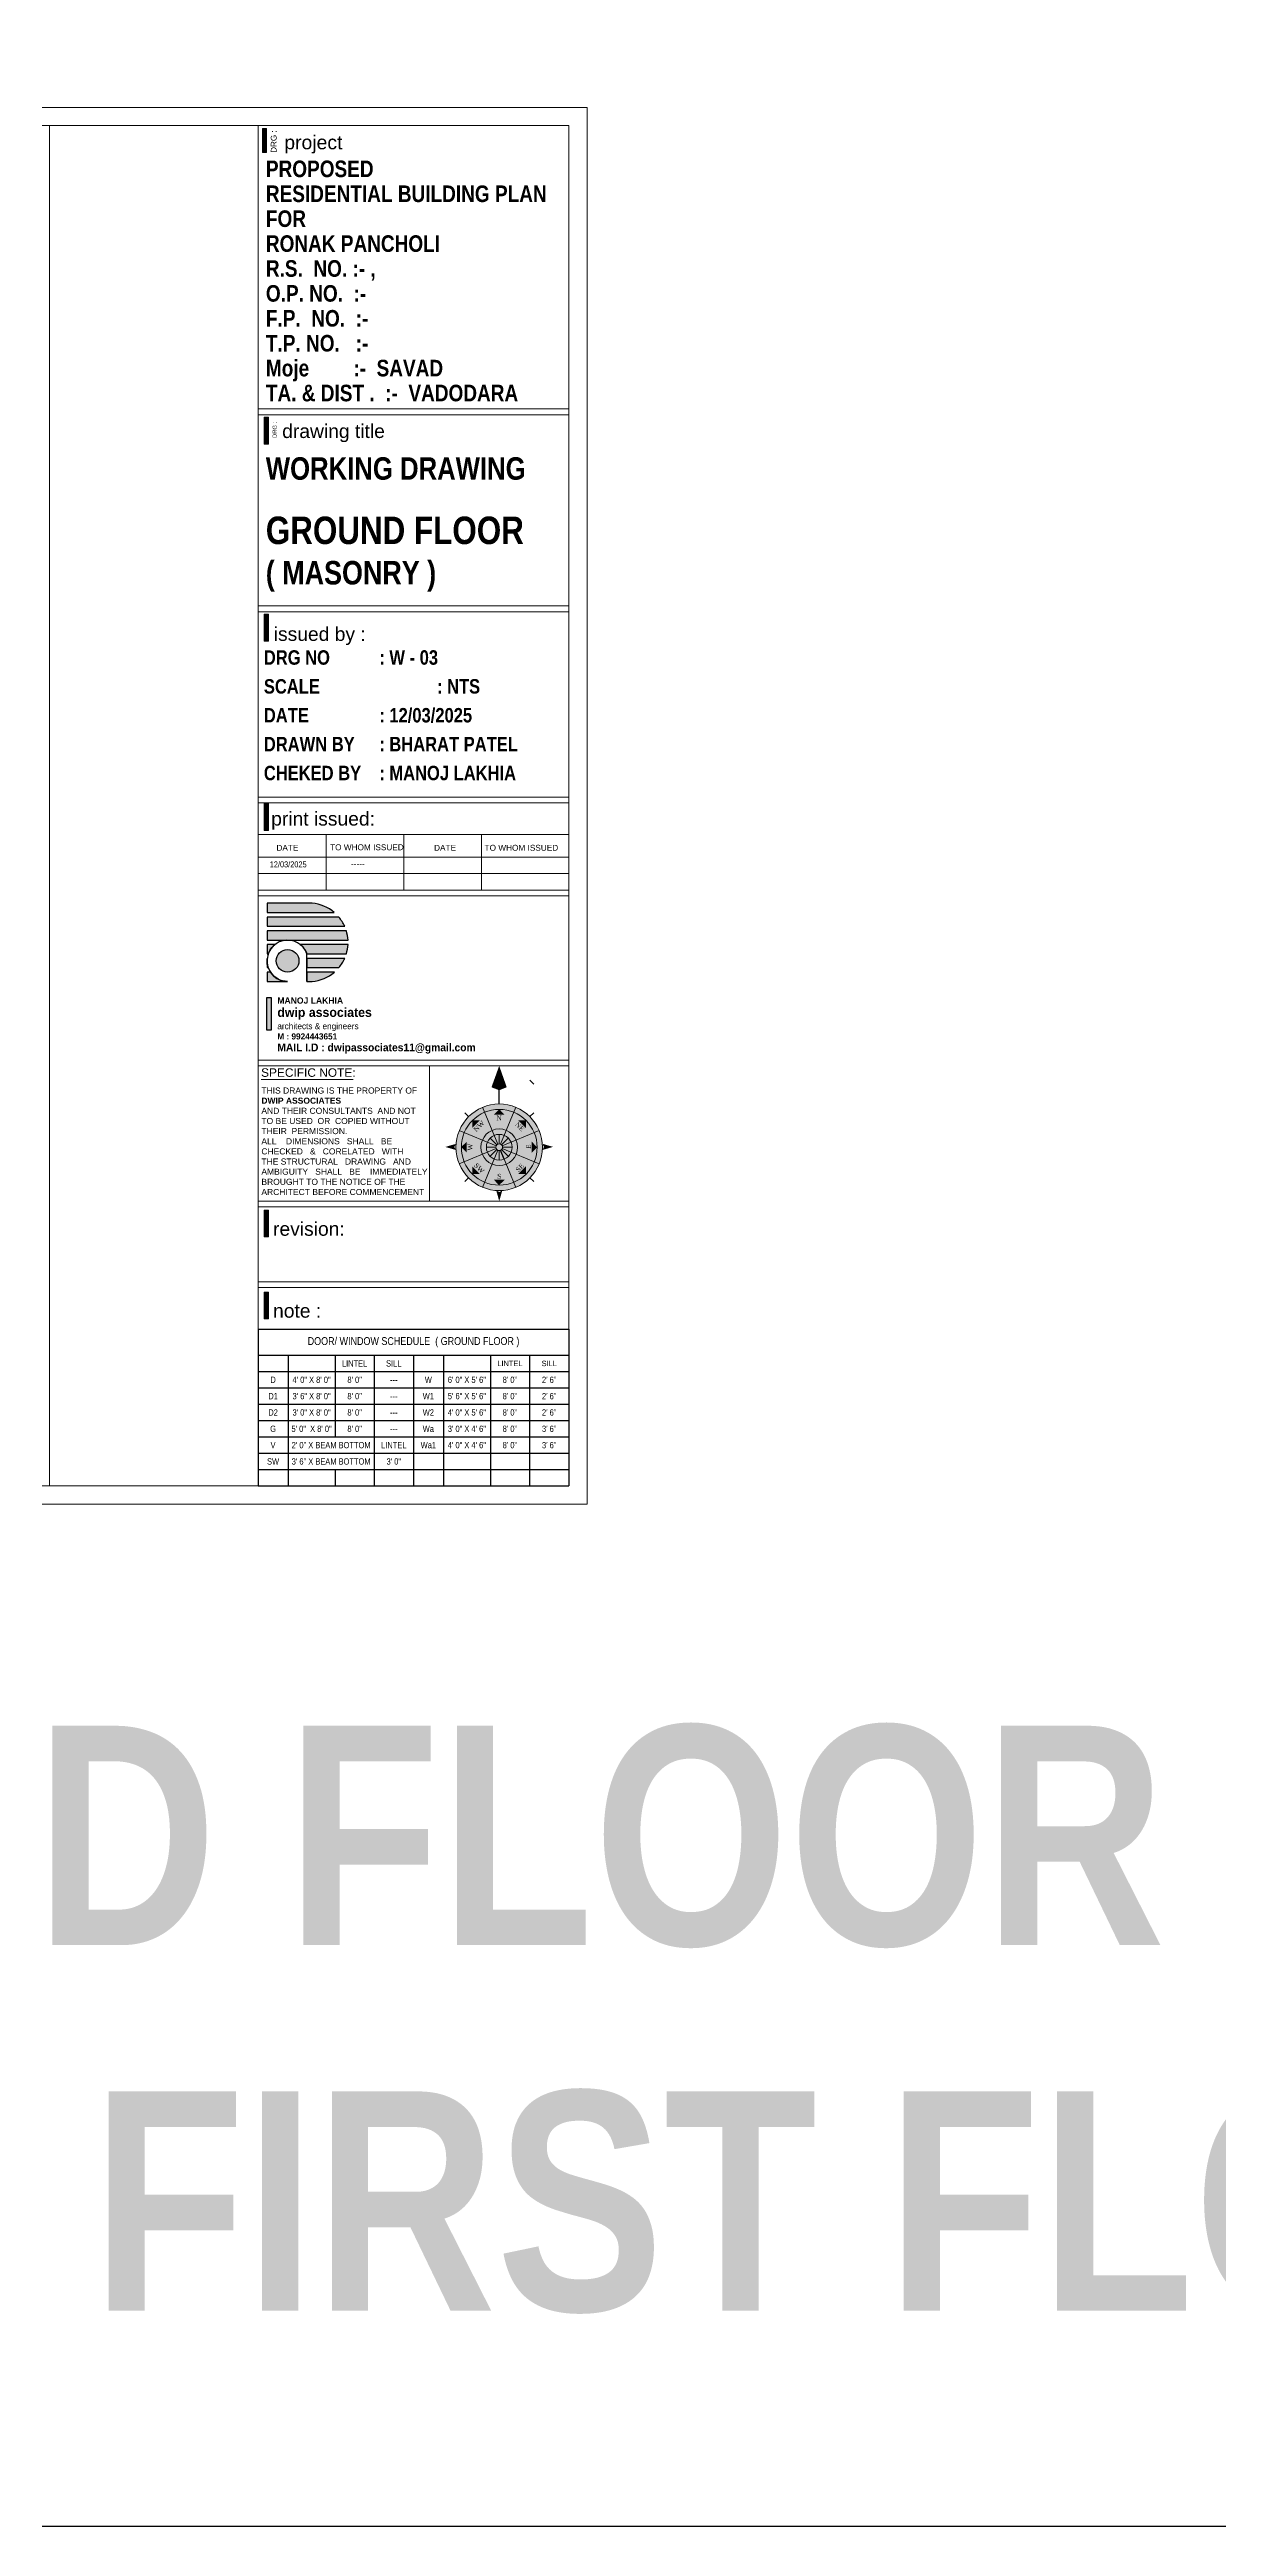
# Model space of a CAD drawing. Header units: millimetres. Extents: x 56222 to 152663, y -171621 to -121287.
# Drawn here: x 148412 to 148860, y -171621 to -170672 of the extents above; entities that cross this region are included whole.
import ezdxf
from ezdxf.enums import TextEntityAlignment as Align

# ---------------------------------------------------------------- set-up
doc = ezdxf.new("R2010")
doc.units = ezdxf.units.MM
doc.header["$MEASUREMENT"] = 0
for name, color, linetype, lineweight in [('GROUND FLOOR', 7, 'Continuous', 9), ('GROUND FLOOR  ( DIM )', 7, 'Continuous', 9), ('plot boundary', 26, 'Continuous', 30), ('STAIRCASE', 45, 'Continuous', 25), ('X_SHEET', 7, 'Continuous', 9)]:
    doc.layers.add(name, color=color, linetype=linetype, lineweight=lineweight)
doc.styles.add("AR_0'-0", font='arial.ttf')
doc.styles.add('AR_6', font='arial.ttf', dxfattribs={"height": 6})
doc.styles.add("Cn_BT_0'-0", font='swissc.ttf')
doc.styles.add('Cn_BT_7½', font='swissc.ttf', dxfattribs={"height": 7.5})
doc.styles.add('DUTCH801', font='dutcheb.ttf', dxfattribs={"height": 6.5})
doc.styles.add('KATHA', font='swissc.ttf')
doc.styles.get("Standard").update_dxf_attribs({"font": 'arial.ttf', "height": 6})

# ---------------------------------------------------------------- blocks, each defined once
blk = doc.blocks.new('NORTH')
h = blk.add_hatch(color=9)
h.set_gradient(color1=(201, 201, 201), color2=(237, 237, 237), one_color=1, tint=0.93, name='SPHERICAL')
edge = h.paths.add_edge_path()
edge.add_arc((329168.4, -156620.1), 24.1, 0, 360)
at = {"layer": 'X_SHEET'}
for color, points in [(224, [(329168.4, -156574.8), (329168.4, -156588.4), (329164.1, -156586.7)]), (230, [(329172.6, -156586.7), (329168.4, -156588.4), (329168.4, -156574.8)]), (47, [(329165.3, -156602), (329168.4, -156598.9), (329171.4, -156602)]), (47, [(329153.4, -156609.4), (329153.4, -156605.1), (329157.7, -156605.1)]), (47, [(329179, -156605.1), (329183.3, -156605.1), (329183.3, -156609.4)]), (224, [(329143.4, -156619.9), (329144.3, -156618.2), (329138.4, -156619.9)]), (230, [(329144.3, -156621.6), (329143.4, -156619.9), (329138.4, -156619.9)]), (47, [(329147.2, -156620), (329150.3, -156617), (329150.3, -156623.1)]), (47, [(329186.5, -156623.1), (329186.5, -156617), (329189.5, -156620.1)]), (224, [(329193.3, -156619.9), (329192.5, -156618.2), (329198.4, -156619.9)]), (230, [(329192.5, -156621.6), (329193.3, -156619.9), (329198.4, -156619.9)]), (47, [(329153.4, -156635), (329153.4, -156630.7), (329157.7, -156635)]), (47, [(329171.4, -156638.2), (329165.3, -156638.1), (329168.3, -156641.2)]), (47, [(329179, -156635), (329183.3, -156630.7), (329183.3, -156635)]), (230, [(329166.7, -156644.1), (329168.4, -156645), (329168.4, -156650.1)]), (224, [(329168.4, -156645), (329170.1, -156644.1), (329168.4, -156650.1)])]:
    blk.add_hatch(color=color, dxfattribs=at).paths.add_polyline_path(points)
at = {"color": 254, "lineweight": 5}
for p, q in [((329185.4, -156582.8), (329187.6, -156585)), ((329168.4, -156618.2), (329168.4, -156612.9)), ((329166.5, -156620.1), (329161.2, -156620.1)), ((329167, -156618.7), (329163.3, -156615)), ((329167, -156621.4), (329163.3, -156625.1)), ((329168.4, -156621.9), (329168.4, -156627.2)), ((329169.7, -156618.7), (329173.4, -156615)), ((329169.7, -156621.4), (329173.4, -156625.1)), ((329170.2, -156620.1), (329175.5, -156620.1))]:
    blk.add_line(p, q, dxfattribs=at)
at = {"color": 250, "lineweight": 9}
for p, q in [((329167.6, -156618.3), (329159.1, -156597.8)), ((329169.1, -156618.3), (329177.6, -156597.8)), ((329146.1, -156610.8), (329166.6, -156619.3)), ((329151.3, -156603), (329149.2, -156600.9)), ((329170.1, -156619.3), (329190.7, -156610.8)), ((329185.4, -156603), (329187.6, -156600.9)), ((329146.1, -156629.3), (329166.6, -156620.8)), ((329159.1, -156642.4), (329167.6, -156621.8)), ((329177.6, -156642.4), (329169.1, -156621.8)), ((329170.1, -156620.8), (329190.7, -156629.3)), ((329151.3, -156637.1), (329149.2, -156639.2)), ((329185.4, -156637.1), (329187.6, -156639.2))]:
    blk.add_line(p, q, dxfattribs=at)
at = {"color": 1}
blk.add_line((329171.1, -156626.7), (329169.1, -156621.8), dxfattribs=at)
at = {"lineweight": 9}
for radius in [24.1, 21.1, 10.2, 7.18, 1.88]:
    blk.add_circle((329168.4, -156620.1), radius, dxfattribs=at)
at = {"layer": 'X_SHEET', "color": 29, "linetype": 'Continuous', "lineweight": 25}
blk.add_line((329168.4, -156595.9), (329168.4, -156588.4), dxfattribs=at)
at = {"layer": 'X_SHEET', "color": 26, "linetype": 'ByBlock', "lineweight": -2, "style": 'DUTCH801'}
for s, rotation, p in [('NW', 44.9141, (329156.2, -156607.4)), ('N', 359.9141, (329168.3, -156602.4)), ('S', 359.9141, (329168.4, -156634.9)), ('SE', 44.9141, (329178.9, -156630.5))]:
    blk.add_text(s, height=2.7, rotation=rotation, dxfattribs=at).set_placement(p, align=Align.TOP_CENTER)
for s, rotation, p in [('NE', 314.9141, (329178.9, -156609.6)), ('W', 89.9141, (329153.5, -156620)), ('E', 89.9141, (329186.1, -156619.8)), ('SW', 314.9141, (329156.3, -156632.7))]:
    blk.add_text(s, height=2.7, rotation=rotation, dxfattribs=at).set_placement(p, align=Align.CENTER)
blk = doc.blocks.new('logo')
at = {"layer": 'STAIRCASE', "linetype": 'Continuous', "ltscale": 15}
h = blk.add_hatch(color=0, dxfattribs=at)
edge = h.paths.add_edge_path()
edge.add_line((52190.2, -8438.8), (52131.5, -8438.8))
edge.add_line((52131.5, -8438.8), (52131.5, -8450.8))
edge.add_line((52131.5, -8450.8), (52219.1, -8450.8))
edge.add_arc((52186.1, -8489.7), 51, 49.5898, 85.3906)
edge = h.paths.add_edge_path()
edge.add_line((52225, -8456.8), (52131.5, -8456.8))
edge.add_line((52131.5, -8456.8), (52131.5, -8468.8))
edge.add_line((52131.5, -8468.8), (52232.6, -8468.8))
edge.add_arc((52186.1, -8489.7), 51, 24.196, 40.1809)
edge = h.paths.add_edge_path()
edge.add_line((52234.8, -8474.7), (52131.5, -8474.7))
edge.add_line((52131.5, -8474.7), (52131.5, -8486.7))
edge.add_line((52131.5, -8486.7), (52237, -8486.7))
edge.add_arc((52186.1, -8489.7), 51, 3.3421, 17.076)
edge = h.paths.add_edge_path()
edge.add_line((52237, -8492.6), (52174.8, -8492.6))
edge.add_arc((52158.3, -8513.7), 26.8, 19.8001, 51.8901, ccw=False)
edge.add_line((52183.5, -8504.6), (52234.8, -8504.6))
edge.add_arc((52186.1, -8489.7), 51, 342.9464, 356.6794)
edge = h.paths.add_edge_path()
edge.add_line((52232.6, -8510.5), (52183.5, -8510.5))
edge.add_line((52183.5, -8510.5), (52183.5, -8522.5))
edge.add_line((52183.5, -8522.5), (52225.1, -8522.5))
edge.add_arc((52186.1, -8489.7), 51, 319.8472, 335.8275)
edge = h.paths.add_edge_path()
edge.add_line((52219.2, -8528.5), (52183.5, -8528.5))
edge.add_line((52183.5, -8528.5), (52183.5, -8540.5))
edge.add_line((52183.5, -8540.5), (52190.4, -8540.5))
edge.add_arc((52186.1, -8489.7), 51, 274.8693, 310.4434)
edge = h.paths.add_edge_path()
edge.add_line((52136, -8528.5), (52131.5, -8528.5))
edge.add_line((52131.5, -8528.5), (52131.5, -8540.5))
edge.add_line((52131.5, -8540.5), (52158.3, -8540.5))
edge.add_arc((52158.3, -8513.7), 26.8, 213.4982, 270, ccw=False)
edge = h.paths.add_edge_path()
edge.add_line((52131.5, -8513.7), (52131.5, -8522.5))
edge.add_line((52131.5, -8522.5), (52133, -8522.5))
edge.add_arc((52158.3, -8513.7), 26.8, 180, 199.307, ccw=False)
edge = h.paths.add_edge_path()
edge.add_line((52131.7, -8510.5), (52131.5, -8510.5))
edge.add_line((52131.5, -8510.5), (52131.5, -8513.7))
edge.add_arc((52158.3, -8513.7), 26.8, 173.2545, 180, ccw=False)
edge = h.paths.add_edge_path()
edge.add_line((52141.8, -8492.6), (52131.5, -8492.6))
edge.add_line((52131.5, -8492.6), (52131.5, -8504.6))
edge.add_line((52131.5, -8504.6), (52133.1, -8504.6))
edge.add_arc((52158.3, -8513.7), 26.8, 128.1099, 160.1999, ccw=False)
edge = h.paths.add_edge_path()
edge.add_arc((52158.3, -8513.7), 14.8, 0, 360)
at = {"layer": 'STAIRCASE', "color": 0, "linetype": 'Continuous', "ltscale": 15}
blk.add_line((52183.5, -8540.5), (52183.5, -8504.6), dxfattribs=at)
for points in [[(52190.2, -8438.8), (52131.5, -8438.8), (52131.5, -8450.8), (52219.1, -8450.8, 0.157494)], [(52225, -8456.8), (52131.5, -8456.8), (52131.5, -8468.8), (52232.6, -8468.8, 0.06986)], [(52234.8, -8474.7), (52131.5, -8474.7), (52131.5, -8486.7), (52237, -8486.7, 0.059998)], [(52141.8, -8492.6), (52131.5, -8492.6), (52131.5, -8504.6), (52133.1, -8504.6, -0.140942)], [(52237, -8492.6), (52174.8, -8492.6, -0.140942), (52183.5, -8504.6), (52234.8, -8504.6, 0.059993)], [(52131.7, -8510.5), (52131.5, -8510.5), (52131.5, -8513.7, -0.029441)], [(52131.5, -8513.7), (52131.5, -8522.5), (52133, -8522.5, -0.084443)], [(52136, -8528.5), (52131.5, -8528.5), (52131.5, -8540.5), (52158.3, -8540.5, -0.251655)], [(52232.6, -8510.5), (52183.5, -8510.5), (52183.5, -8522.5), (52225.1, -8522.5, 0.069841)], [(52219.2, -8528.5), (52183.5, -8528.5), (52183.5, -8540.5), (52190.4, -8540.5, 0.15648)]]:
    blk.add_lwpolyline(points, format="xyb", close=True, dxfattribs=at)
blk.add_circle((52158.3, -8513.7), 14.8, dxfattribs=at)
blk.add_arc((52158.3, -8513.7), 26.8, 19.8001, 270, dxfattribs=at)
blk = doc.blocks.new('*T121')
at = {"layer": 'X_SHEET', "color": 0, "lineweight": -2}
for p, q in [((0, 0), (11.5, 0)), ((0, 0), (0, -9.99)), ((11.5, 0), (29.5, 0)), ((29.5, 0), (44.5, 0)), ((44.5, 0), (59.5, 0)), ((59.5, 0), (71, 0)), ((71, 0), (89, 0)), ((89, 0), (104, 0)), ((104, 0), (119.14, 0)), ((119.14, 0), (119.14, -9.99)), ((0, -9.99), (11.5, -9.99)), ((0, -9.99), (0, -16.24)), ((0, -16.24), (11.5, -16.24)), ((0, -16.24), (0, -22.5)), ((11.5, -9.99), (29.5, -9.99)), ((11.5, -9.99), (11.5, -16.24)), ((11.5, -16.24), (29.5, -16.24)), ((11.5, -16.24), (11.5, -22.5)), ((29.5, -9.99), (44.5, -9.99)), ((29.5, -9.99), (29.5, -16.24)), ((29.5, -16.24), (44.5, -16.24)), ((29.5, -16.24), (29.5, -22.5)), ((44.5, -9.99), (59.5, -9.99)), ((44.5, -9.99), (44.5, -16.24)), ((44.5, -16.24), (59.5, -16.24)), ((44.5, -16.24), (44.5, -22.5)), ((59.5, -9.99), (71, -9.99)), ((59.5, -9.99), (59.5, -16.24)), ((59.5, -16.24), (71, -16.24)), ((59.5, -16.24), (59.5, -22.5)), ((71, -9.99), (89, -9.99)), ((71, -9.99), (71, -16.24)), ((71, -16.24), (89, -16.24)), ((71, -16.24), (71, -22.5)), ((89, -9.99), (104, -9.99)), ((89, -9.99), (89, -16.24)), ((89, -16.24), (104, -16.24)), ((89, -16.24), (89, -22.5)), ((104, -9.99), (119.14, -9.99)), ((104, -9.99), (104, -16.24)), ((104, -16.24), (119.14, -16.24)), ((104, -16.24), (104, -22.5)), ((119.14, -9.99), (119.14, -16.24)), ((119.14, -16.24), (119.14, -22.5)), ((0, -22.5), (11.5, -22.5)), ((0, -22.5), (0, -28.75)), ((11.5, -22.5), (29.5, -22.5)), ((11.5, -22.5), (11.5, -28.75)), ((29.5, -22.5), (44.5, -22.5)), ((29.5, -22.5), (29.5, -28.75)), ((44.5, -22.5), (59.5, -22.5)), ((44.5, -22.5), (44.5, -28.75)), ((59.5, -22.5), (71, -22.5)), ((59.5, -22.5), (59.5, -28.75)), ((71, -22.5), (89, -22.5)), ((71, -22.5), (71, -28.75)), ((89, -22.5), (104, -22.5)), ((89, -22.5), (89, -28.75)), ((104, -22.5), (119.14, -22.5)), ((104, -22.5), (104, -28.75)), ((119.14, -22.5), (119.14, -28.75)), ((0, -28.75), (11.5, -28.75)), ((0, -28.75), (0, -35.01)), ((0, -35.01), (11.5, -35.01)), ((0, -35.01), (0, -41.27)), ((11.5, -28.75), (29.5, -28.75)), ((11.5, -28.75), (11.5, -35.01)), ((11.5, -35.01), (29.5, -35.01)), ((11.5, -35.01), (11.5, -41.27)), ((29.5, -28.75), (44.5, -28.75)), ((29.5, -28.75), (29.5, -35.01)), ((29.5, -35.01), (44.5, -35.01)), ((29.5, -35.01), (29.5, -41.27)), ((44.5, -28.75), (59.5, -28.75)), ((44.5, -28.75), (44.5, -35.01)), ((44.5, -35.01), (59.5, -35.01)), ((44.5, -35.01), (44.5, -41.27)), ((59.5, -28.75), (71, -28.75)), ((59.5, -28.75), (59.5, -35.01)), ((59.5, -35.01), (71, -35.01)), ((59.5, -35.01), (59.5, -41.27)), ((71, -28.75), (89, -28.75)), ((71, -28.75), (71, -35.01)), ((71, -35.01), (89, -35.01)), ((71, -35.01), (71, -41.27)), ((89, -28.75), (104, -28.75)), ((89, -28.75), (89, -35.01)), ((89, -35.01), (104, -35.01)), ((89, -35.01), (89, -41.27)), ((104, -28.75), (119.14, -28.75)), ((104, -28.75), (104, -35.01)), ((104, -35.01), (119.14, -35.01)), ((104, -35.01), (104, -41.27)), ((119.14, -28.75), (119.14, -35.01)), ((119.14, -35.01), (119.14, -41.27)), ((0, -41.27), (11.5, -41.27)), ((0, -41.27), (0, -47.52)), ((11.5, -41.27), (29.5, -41.27)), ((11.5, -41.27), (11.5, -47.52)), ((29.5, -41.27), (44.5, -41.27)), ((44.5, -41.27), (59.5, -41.27)), ((44.5, -41.27), (44.5, -47.52)), ((59.5, -41.27), (71, -41.27)), ((59.5, -41.27), (59.5, -47.52)), ((71, -41.27), (89, -41.27)), ((71, -41.27), (71, -47.52)), ((89, -41.27), (104, -41.27)), ((89, -41.27), (89, -47.52)), ((104, -41.27), (119.14, -41.27)), ((104, -41.27), (104, -47.52)), ((119.14, -41.27), (119.14, -47.52)), ((0, -47.52), (11.5, -47.52)), ((0, -47.52), (0, -53.78)), ((0, -53.78), (11.5, -53.78)), ((0, -53.78), (0, -60.03)), ((11.5, -47.52), (29.5, -47.52)), ((11.5, -47.52), (11.5, -53.78)), ((11.5, -53.78), (29.5, -53.78)), ((11.5, -53.78), (11.5, -60.03)), ((29.5, -47.52), (44.5, -47.52)), ((29.5, -53.78), (44.5, -53.78)), ((29.5, -53.78), (29.5, -60.03)), ((44.5, -47.52), (59.5, -47.52)), ((44.5, -47.52), (44.5, -53.78)), ((44.5, -53.78), (59.5, -53.78)), ((44.5, -53.78), (44.5, -60.03)), ((59.5, -47.52), (71, -47.52)), ((59.5, -47.52), (59.5, -53.78)), ((59.5, -53.78), (71, -53.78)), ((59.5, -53.78), (59.5, -60.03)), ((71, -47.52), (89, -47.52)), ((71, -47.52), (71, -53.78)), ((71, -53.78), (89, -53.78)), ((71, -53.78), (71, -60.03)), ((89, -47.52), (104, -47.52)), ((89, -47.52), (89, -53.78)), ((89, -53.78), (104, -53.78)), ((89, -53.78), (89, -60.03)), ((104, -47.52), (119.14, -47.52)), ((104, -47.52), (104, -53.78)), ((104, -53.78), (119.14, -53.78)), ((104, -53.78), (104, -60.03)), ((119.14, -47.52), (119.14, -53.78)), ((119.14, -53.78), (119.14, -60.03)), ((0, -60.03), (11.5, -60.03)), ((11.5, -60.03), (29.5, -60.03)), ((29.5, -60.03), (44.5, -60.03)), ((44.5, -60.03), (59.5, -60.03)), ((59.5, -60.03), (71, -60.03)), ((71, -60.03), (89, -60.03)), ((89, -60.03), (104, -60.03)), ((104, -60.03), (119.14, -60.03))]:
    blk.add_line(p, q, dxfattribs=at)
at = {"layer": 'X_SHEET', "color": 0, "attachment_point": 5, "style": 'Cn_BT_7½'}
for s, insert, char_height, width in [('DOOR/ WINDOW SCHEDULE  ( GROUND FLOOR )', (59.57, -4.99), 3, 118.3106), ('LINTEL', (37, -13.11), 2.403, 14.17), ('SILL', (52, -13.11), 2.403, 14.17), ('LINTEL', (96.5, -13.11), 2.075, 14.17), ('SILL', (111.57, -13.11), 2.075, 14.3106)]:
    blk.add_mtext(s, dxfattribs=dict(at, insert=insert, char_height=char_height, width=width))
at = {"layer": 'X_SHEET', "attachment_point": 5, "style": 'Cn_BT_7½'}
for s, insert, char_height, width in [('D', (5.75, -19.37), 2.4, 10.67), ('4\' 0" X 8\' 0"', (20.5, -19.37), 2.4032, 17.17), ('8\' 0"', (37, -19.37), 2.403, 14.17), ('W', (65.25, -19.37), 2.4, 10.67), ('6\' 0" X 5\' 6"', (80, -19.37), 2.4032, 17.17), ('8\' 0"', (96.5, -19.37), 2.403, 14.17), ('2\' 6"', (111.57, -19.37), 2.403, 14.3106), ('D1', (5.75, -25.63), 2.403, 10.67), ('3\' 6" X 8\' 0"', (20.5, -25.63), 2.4032, 17.17), ('8\' 0"', (37, -25.63), 2.403, 14.17), ('---', (52, -19.37), 2.403, 14.17), ('---', (52, -25.63), 2.403, 14.17), ('W1', (65.25, -25.63), 2.403, 10.67), ('5\' 6" X 5\' 6"', (80, -25.63), 2.4032, 17.17), ('8\' 0"', (96.5, -25.63), 2.403, 14.17), ('2\' 6"', (111.57, -25.63), 2.403, 14.3106), ('D2', (5.75, -31.88), 2.403, 10.67), ('G', (5.75, -38.14), 2.4, 10.67), ('5\' 0"  X 8\' 0"', (20.5, -38.14), 2.4032, 17.17), ('3\' 0" X 8\' 0"', (20.5, -31.88), 2.4032, 17.17), ('8\' 0"', (37, -31.88), 2.403, 14.17), ('8\' 0"', (37, -38.14), 2.403, 14.17), ('---', (52, -31.88), 2.403, 14.17), ('W2', (65.25, -31.88), 2.403, 10.67), ('Wa', (65.25, -38.14), 2.403, 10.67), ('4\' 0" X 5\' 6"', (80, -31.88), 2.4032, 17.17), ('3\' 0" X 4\' 6"', (80, -38.14), 2.4032, 17.17), ('8\' 0"', (96.5, -31.88), 2.403, 14.17), ('8\' 0"', (96.5, -38.14), 2.403, 14.17), ('3\' 6"', (111.57, -38.14), 2.403, 14.3106), ('2\' 6"', (111.57, -31.88), 2.403, 14.3106), ('V', (5.75, -44.39), 2.4, 10.67), ('2\' 0" X BEAM BOTTOM', (28, -44.39), 2.4032, 32.17), ('LINTEL', (52, -44.39), 2.403, 14.17), ('---', (52, -38.14), 2.403, 14.17), ('Wa1', (65.25, -44.39), 2.403, 10.67), ('4\' 0" X 4\' 6"', (80, -44.39), 2.4032, 17.17), ('8\' 0"', (96.5, -44.39), 2.403, 14.17), ('3\' 6"', (111.57, -44.39), 2.403, 14.3106), ('SW', (5.75, -50.65), 2.403, 10.67), ('3\' 6" X BEAM BOTTOM', (28, -50.65), 2.4032, 32.17), ('3\' 0"', (52, -50.65), 2.403, 14.17)]:
    blk.add_mtext(s, dxfattribs=dict(at, insert=insert, char_height=char_height, width=width))

msp = doc.modelspace()

# ---------------------------------------------------------------- hatches: boundary and pattern name
at = {"layer": 'STAIRCASE', "linetype": 'Continuous', "ltscale": 15}
msp.add_hatch(color=251, dxfattribs=at).paths.add_polyline_path([(148495.3636, -171035.1573), (148497.0845, -171035.1573), (148497.0845, -171047.7426), (148495.3636, -171047.7426)])
at = {"layer": 'X_SHEET', "ltscale": 0.25}
h = msp.add_hatch(color=0, dxfattribs=at)
h.dxf.hatch_style = 1
h.paths.add_polyline_path([(148495.9915, -170812.9839), (148494.3894, -170812.9839), (148494.3894, -170823.2881), (148495.9915, -170823.2881)])
h = msp.add_hatch(color=0, dxfattribs=at)
h.dxf.hatch_style = 1
h.paths.add_polyline_path([(148495.9916, -170888.4225), (148494.3895, -170888.4225), (148494.3895, -170898.7267), (148495.9916, -170898.7267)])
h = msp.add_hatch(color=0, dxfattribs=at)
h.dxf.hatch_style = 1
h.paths.add_polyline_path([(148495.9881, -170960.8954), (148494.3861, -170960.8954), (148494.3861, -170971.1996), (148495.9881, -170971.1996)])
h = msp.add_hatch(color=0, dxfattribs=at)
h.dxf.hatch_style = 1
h.paths.add_polyline_path([(148495.9915, -171116.5859), (148494.3895, -171116.5859), (148494.3895, -171126.8901), (148495.9915, -171126.8901)])
h = msp.add_hatch(color=0, dxfattribs=at)
h.dxf.hatch_style = 1
h.paths.add_polyline_path([(148495.9914, -171147.9589), (148494.3894, -171147.9589), (148494.3894, -171158.2631), (148495.9914, -171158.2631)])

# ---------------------------------------------------------------- linework, layer by layer
at = {"layer": 'GROUND FLOOR'}
msp.add_line((148412.1236, -170701.3072), (148412.1236, -171222.24), dxfattribs=at)
at = {"layer": 'GROUND FLOOR  ( DIM )'}
msp.add_line((148492.0448, -171162.2053), (148611.1853, -171162.205), dxfattribs=at)
at = {"layer": 'plot boundary', "color": 251, "ltscale": 0.25}
msp.add_lwpolyline([(148495.3636, -171035.1573), (148497.0845, -171035.1573), (148497.0845, -171047.7426), (148495.3636, -171047.7426)], close=True, dxfattribs=at)
at = {"layer": 'X_SHEET', "color": 0, "linetype": 'Continuous', "lineweight": 9}
for p, q in [((148492.0427, -170972.7181), (148611.1819, -170972.7181)), ((148518.1786, -170972.7181), (148518.1786, -170994.0829)), ((148547.9549, -170972.7181), (148547.9549, -170994.0829)), ((148577.7204, -170972.7181), (148577.7204, -170994.0829)), ((148611.1819, -170981.3724), (148492.0433, -170981.3724)), ((148611.1819, -170987.7277), (148492.044, -170987.7277))]:
    msp.add_line(p, q, dxfattribs=at)
at = {"layer": 'X_SHEET', "linetype": 'Continuous'}
msp.add_line((148493.2224, -171066.5353), (148528.5391, -171066.5353), dxfattribs=at)
at = {"layer": 'X_SHEET', "color": 5, "lineweight": 30}
msp.add_lwpolyline([(147734.2496, -169723.6226), (150812.1005, -169723.6226), (150812.1005, -171620.6865), (147734.2496, -171620.6865)], close=True, dxfattribs=at)
at = {"layer": 'X_SHEET'}
for points in [[(148618.1853, -171229.24), (147851.0369, -171229.24), (147851.0369, -170694.3072), (148618.1853, -170694.3072)], [(148611.1853, -171222.24), (147858.0369, -171222.24), (147858.0369, -170701.3072), (148611.1853, -170701.3072)], [(148492.0447, -170809.7849), (148611.1852, -170809.7849), (148611.1853, -170701.3072), (148492.0447, -170701.3072)], [(148492.0447, -170701.3072), (148611.1852, -170701.3072), (148611.1854, -171222.24), (148492.0448, -171222.24)], [(148611.1853, -170811.9925), (148492.0447, -170811.9925), (148492.0447, -170885.2418), (148611.1853, -170885.2418)], [(148492.0447, -170887.4494), (148611.1853, -170887.4494), (148611.1853, -170958.4249), (148492.0447, -170958.4249)], [(148492.0447, -170994.0829), (148611.1819, -170994.0829), (148611.1819, -170960.6324), (148492.0447, -170960.6324)], [(148492.0447, -170996.2905), (148611.1853, -170996.2905), (148611.1853, -171059.1589), (148492.0447, -171059.1589)], [(148557.6856, -171113.1439), (148492.0447, -171113.1439), (148492.0447, -171061.3665), (148557.6856, -171061.3665)], [(148492.0447, -171113.1439), (148611.1853, -171113.1439), (148611.1853, -171061.3665), (148492.0447, -171061.3665)], [(148492.0447, -171115.3515), (148611.1853, -171115.3515), (148611.1853, -171144.0249), (148492.0447, -171144.0249)], [(148611.1852, -171146.2325), (148492.0447, -171146.2325), (148492.0449, -171222.24), (148611.1854, -171222.24)]]:
    msp.add_lwpolyline(points, close=True, dxfattribs=at)
at = {"layer": 'X_SHEET', "color": 0, "ltscale": 0.25}
for points in [[(148493.6978, -170702.3648), (148495.3338, -170702.3648), (148495.3338, -170711.5737), (148493.6978, -170711.5737)], [(148494.3894, -170812.9839), (148495.9915, -170812.9839), (148495.9915, -170823.2881), (148494.3894, -170823.2881)], [(148494.3895, -170888.4225), (148495.9916, -170888.4225), (148495.9916, -170898.7267), (148494.3895, -170898.7267)], [(148494.3861, -170960.8954), (148495.9881, -170960.8954), (148495.9881, -170971.1996), (148494.3861, -170971.1996)], [(148494.3895, -171116.5859), (148495.9915, -171116.5859), (148495.9915, -171126.8901), (148494.3895, -171126.8901)], [(148494.3894, -171147.9589), (148495.9914, -171147.9589), (148495.9914, -171158.2631), (148494.3894, -171158.2631)]]:
    msp.add_lwpolyline(points, close=True, dxfattribs=at)
msp.add_solid([(148495.3338, -170711.5737), (148493.6978, -170711.5737), (148495.3338, -170702.3648), (148493.6978, -170702.3648)], dxfattribs=at)

# ---------------------------------------------------------------- block references
at = {"xscale": 0.6882641349497078, "yscale": 0.6882641350166523, "zscale": 0.688264134997509, "rotation": 0.02728220589949871}
msp.add_blockref('NORTH', (-78021.6524, -63404.4186), dxfattribs=at)
msp.add_blockref('*T121', (148492.0446, -171162.2053))
at = {"layer": 'STAIRCASE', "color": 251, "linetype": 'Continuous', "xscale": 0.2942633925449627, "yscale": 0.2942633926140843, "zscale": 0.2942633925740976}
msp.add_blockref('logo', (133155.0884, -168515.8578), dxfattribs=at)

# ---------------------------------------------------------------- texts
at = {"layer": 'plot boundary', "color": 251, "ltscale": 0.25, "insert": (148499.4229, -171035.1573), "char_height": 3.531161, "attachment_point": 1}
msp.add_mtext('{\\fArial|b1|i0|c0|p34;\\H0.6667x;MANOJ LAKHIA\\fBankGothic Lt BT|b1|i0|c0|p34;\\P\\fBankGothic Md BT|b1|i0|c0|p34;\\H1.5x;dwip associates\\P\\fBankGothic Lt BT|b0|i0|c0|p34;\\H0.6667x;architects & engineers\\P\\fStylus BT|b1|i0|c0|p34;\\H0.9999x;M : 9924443651\\P\\H1.25x;MAIL I.D : dwipassociates11@gmail.com}', dxfattribs=at)
at = {"layer": 'X_SHEET', "color": 0, "ltscale": 0.25, "insert": (148496.9196, -170711.6836), "char_height": 2.21199, "width": 9.483907, "attachment_point": 1, "rotation": 90, "style": "AR_0'-0"}
msp.add_mtext('DRG :', dxfattribs=at)
at = {"layer": 'X_SHEET', "color": 0, "ltscale": 0.25, "attachment_point": 1}
for s, insert, char_height, style in [('{\\fSwis721 Ex BT|b0|i0|c0|p34;project}', (148502.1047, -170705.0476), 5.308778, 'AR_6'), ('{\\fSwis721 Cn BT|b1|i0|c0|p34;GROUND FLOOR}', (148495.0082, -170851.0207), 10.5, 'KATHA'), ('{\\fSwis721 Cn BT|b1|i0|c0|p34;( MASONRY )}', (148495.0082, -170868.005), 9, 'KATHA')]:
    msp.add_mtext(s, dxfattribs=dict(at, insert=insert, char_height=char_height, style=style))
at = {"layer": 'X_SHEET', "color": 0, "linetype": 'Continuous', "attachment_point": 1, "style": "Cn_BT_0'-0"}
for s, insert, char_height, line_spacing_factor in [('{\\fSwis721 Cn BT|b1|i0|c0|p34;PROPOSED\\PRESIDENTIAL BUILDING PLAN\\PFOR\\P\\C5;RONAK PANCHOLI  \\C1; \\C29;\\P\\C0;R.S.  NO. :- , \\PO.P. NO.  :-      \\PF.P.  NO.  :-          \\PT.P. NO.   :-  \\PMoje ^I    :-  SAVAD\\PTA. & DIST .  :-  VADODARA}', (148495.0375, -170714.6672), 6.357435, 0.9), ('\\A1;{\\fSwis721 Cn BT|b1|i0|c0|p34;DRG NO ^I: W - 03\\PSCALE ^I^I: NTS\\PDATE ^I^I: 12/03/2025\\P\\A0;DRAWN BY ^I: BHARAT PATEL\\PCHEKED BY ^I: MANOJ LAKHIA}', (148494.2589, -170902.2006), 5.528667, 1.2)]:
    msp.add_mtext(s, dxfattribs=dict(at, insert=insert, char_height=char_height, line_spacing_factor=line_spacing_factor))
at = {"layer": 'X_SHEET', "color": 0, "ltscale": 0.25, "insert": (148497.5957, -170820.8998), "char_height": 1.58405, "attachment_point": 1, "rotation": 90}
msp.add_mtext('DRG :', dxfattribs=at)
at = {"layer": 'X_SHEET', "color": 0, "ltscale": 0.25, "char_height": 5.280173, "attachment_point": 1}
for s, insert in [('{\\fSwis721 Ex BT|b0|i0|c0|p34;drawing title}', (148501.2844, -170815.6426)), ('issued by :', (148498.0444, -170893.3292)), ('{\\fArial|b0|i0|c0|p34;print issued:}', (148497.067, -170964.0632))]:
    msp.add_mtext(s, dxfattribs=dict(at, insert=insert))
at = {"layer": 'X_SHEET', "ltscale": 0.25, "insert": (148495.0082, -170828.2896), "char_height": 8.600149, "attachment_point": 1, "style": 'KATHA'}
msp.add_mtext('{\\fSwis721 Cn BT|b1|i0|c0|p34;WORKING DRAWING}', dxfattribs=at)
at = {"layer": 'X_SHEET', "color": 0, "linetype": 'Continuous', "attachment_point": 1}
for s, insert, char_height in [('{\\fArial|b0|i0|c0|p34;DATE}', (148499.0796, -170976.7124), 2.258419), ('{\\fArial|b0|i0|c0|p34;TO WHOM ISSUED}', (148519.647, -170976.518), 2.258419), ('{\\fArial|b0|i0|c0|p34;DATE}', (148559.4873, -170976.7124), 2.258419), ('{\\fArial|b0|i0|c0|p34;TO WHOM ISSUED}', (148578.843, -170976.7124), 2.258419), ('{\\fArial|b0|i0|c0|p34;-----}', (148527.6684, -170982.8733), 2.258419), ('THIS DRAWING IS THE PROPERTY OF \\P{\\fArial|b1|i0|c0|p34;\\C59;DWIP ASSOCIATES\\C29; \\fArial|b0|i0|c0|p34;\\P}AND THEIR CONSULTANTS  AND NOT \\PTO BE USED  OR  COPIED WITHOUT \\PTHEIR  PERMISSION.\\PALL    DIMENSIONS   SHALL   BE   \\PCHECKED   &   CORELATED   WITH   \\PTHE STRUCTURAL   DRAWING   AND   \\PAMBIGUITY   SHALL   BE    IMMEDIATELY \\PBROUGHT TO THE NOTICE OF THE \\PARCHITECT BEFORE COMMENCEMENT', (148493.3119, -171069.6342), 2.330297)]:
    msp.add_mtext(s, dxfattribs=dict(at, insert=insert, char_height=char_height))
at = {"layer": 'X_SHEET', "color": 0, "linetype": 'Continuous', "insert": (148496.5133, -170983.0676), "char_height": 2.25842, "attachment_point": 1, "style": 'KATHA'}
msp.add_mtext('12/03/2025', dxfattribs=at)
at = {"layer": 'X_SHEET', "linetype": 'Continuous', "insert": (148493.2068, -171062.2852), "char_height": 3.262161, "attachment_point": 1}
msp.add_mtext('SPECIFIC NOTE:', dxfattribs=at)
at = {"layer": 'X_SHEET', "color": 29, "ltscale": 0.25, "char_height": 5.280173, "attachment_point": 1}
for s, insert in [('{\\C0;revision:}', (148497.793, -171121.1341)), ('{\\C0;note :}', (148497.7929, -171152.5071))]:
    msp.add_mtext(s, dxfattribs=dict(at, insert=insert))
at = {"layer": 'X_SHEET', "color": 5, "insert": (148048.7478, -171314.0582), "char_height": 84, "attachment_point": 1, "style": "Cn_BT_0'-0"}
msp.add_mtext('{\\fSwis721 Cn BT|b1|i0|c0|p34;GROUND FLOOR ( WORKING DRG. ) ( G.F. - F.F. - S.F. )\\PREVISE FIRST FLOOR ( APR~24~2025 )}', dxfattribs=at)

doc.saveas('drawing.dxf')
